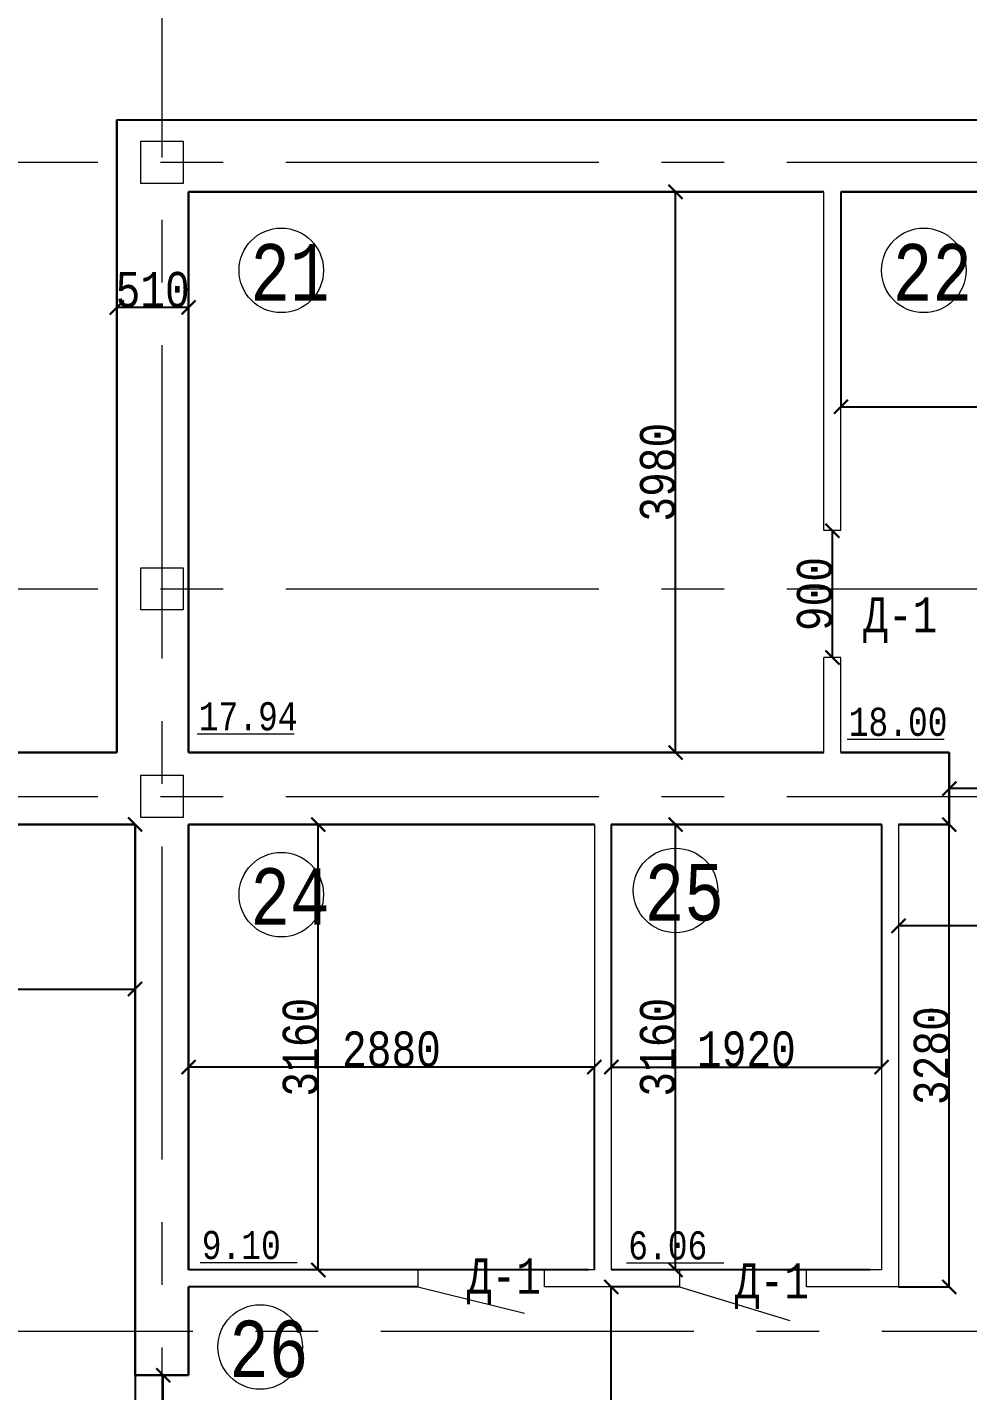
# Model space of a CAD drawing. Header units: millimetres. Extents: x -689206 to 4969298, y -1019800 to 703299.
# Drawn here: x 312381 to 319056, y -623094 to -613418 of the extents above; entities that cross this region are included whole.
import ezdxf

# ---------------------------------------------------------------- set-up
doc = ezdxf.new("R2010")
doc.units = ezdxf.units.MM
doc.linetypes.add('JIS_02_4.0', pattern=[5.5, 4, -1.5])
doc.linetypes.add('осеваяX2', pattern=[101.6, 63.5, -12.7, 12.7, -12.7])
for name, color, linetype, lineweight in [('несущие', 7, 'Continuous', 30), ('РАЗМЕРЫ', 7, 'Continuous', 9), ('сваи', 7, 'JIS_02_4.0', 30), ('стены', 7, 'Continuous', 20)]:
    doc.layers.add(name, color=color, linetype=linetype, lineweight=lineweight)
doc.layers.add('четотам', color=7, linetype='Continuous')
doc.styles.add('Аннотативный', font='isocteur.ttf', dxfattribs={"width": 0.7, "height": 250})
doc.dimstyles.new('Аннотативный', dxfattribs={"dimscale": 0, "dimtxt": 250, "dimasz": 100, "dimexe": 1.25, "dimexo": 0.625, "dimtad": 1, "dimdec": 0, "dimtxsty": 'Аннотативный', "dimblk": 'ARCHTICK', "dimcen": 2.5, "dimadec": 0, "dimazin": 0, "dimtfac": 1, "dimtdec": 0, "dimtmove": 0, "dimatfit": 3, "dimfxl": 1, "dimarcsym": 0})

# ---------------------------------------------------------------- blocks, each defined once
blk = doc.blocks.new('_ArchTick')
at = {"color": 0, "linetype": 'ByBlock', "const_width": 0.15}
blk.add_lwpolyline([(-0.5, -0.5), (0.5, 0.5)], dxfattribs=at)
blk = doc.blocks.new('*D4760')
at = {"layer": 'Defpoints', "color": 0, "lineweight": 5, "transparency": 16777216}
for p in [(313526.3, -620796.5), (313526.3, -622236.5), (316406.3, -622236.5)]:
    blk.add_point(p, dxfattribs=at)
at = {"layer": 'стены', "color": 0, "lineweight": -2, "transparency": 16777216}
for p, q in [((313526.3, -622235.8), (313526.3, -620795.2)), ((316406.3, -620796.5), (313526.3, -620796.5)), ((316406.3, -622235.8), (316406.3, -620795.2))]:
    blk.add_line(p, q, dxfattribs=at)
at = {"layer": 'стены', "color": 0, "lineweight": -2, "transparency": 16777216, "xscale": 100, "yscale": 100, "zscale": 100, "rotation": 180}
blk.add_blockref('_ArchTick', (313526.3, -620796.5), dxfattribs=at)
at = {"layer": 'стены', "color": 0, "lineweight": -2, "transparency": 16777216, "xscale": 100, "yscale": 100, "zscale": 100}
blk.add_blockref('_ArchTick', (316406.3, -620796.5), dxfattribs=at)
at = {"layer": 'стены', "color": 0, "lineweight": 5, "transparency": 16777216, "insert": (314966.3, -620670.8), "char_height": 250, "attachment_point": 5, "style": 'Аннотативный'}
blk.add_mtext('2880', dxfattribs=at)
blk = doc.blocks.new('*D4768')
at = {"layer": 'Defpoints', "color": 0, "lineweight": 5, "transparency": 16777216}
for p in [(316526.3, -622356.5), (316526.3, -622356.5), (316543.2, -627083.6)]:
    blk.add_point(p, dxfattribs=at)
at = {"layer": 'стены', "color": 0, "lineweight": -2, "transparency": 16777216}
for p, q in [((316526.3, -627083.6), (316526.3, -622356.5)), ((316526.9, -622356.5), (316527.5, -622356.5)), ((316542.6, -627083.6), (316525, -627083.6))]:
    blk.add_line(p, q, dxfattribs=at)
at = {"layer": 'стены', "color": 0, "lineweight": -2, "transparency": 16777216, "xscale": 100, "yscale": 100, "zscale": 100}
for p, rotation in [((316526.3, -622356.5), 90), ((316526.3, -627083.6), 270)]:
    blk.add_blockref('_ArchTick', p, dxfattribs=dict(at, rotation=rotation))
at = {"layer": 'стены', "color": 0, "lineweight": 5, "transparency": 16777216, "insert": (316400.7, -624720), "char_height": 250, "attachment_point": 5, "rotation": 90, "style": 'Аннотативный'}
blk.add_mtext('4730', dxfattribs=at)
blk = doc.blocks.new('*D4770')
at = {"layer": 'Defpoints', "color": 0, "lineweight": 5, "transparency": 16777216}
for p in [(313336.3, -622983.7), (313346.1, -622983.7), (313336.3, -623883.7)]:
    blk.add_point(p, dxfattribs=at)
at = {"layer": 'стены', "color": 0, "lineweight": -2, "transparency": 16777216}
for p, q in [((313336.9, -622983.7), (313347.4, -622983.7)), ((313346.1, -623883.7), (313346.1, -622983.7)), ((313336.9, -623883.7), (313347.4, -623883.7))]:
    blk.add_line(p, q, dxfattribs=at)
at = {"layer": 'стены', "color": 0, "lineweight": -2, "transparency": 16777216, "xscale": 100, "yscale": 100, "zscale": 100}
for p, rotation in [((313346.1, -622983.7), 90), ((313346.1, -623883.7), 270)]:
    blk.add_blockref('_ArchTick', p, dxfattribs=dict(at, rotation=rotation))
at = {"layer": 'стены', "color": 0, "lineweight": 5, "transparency": 16777216, "insert": (313220.5, -623433.7), "char_height": 250, "attachment_point": 5, "rotation": 90, "style": 'Аннотативный'}
blk.add_mtext('900', dxfattribs=at)
blk = doc.blocks.new('*D4771')
at = {"layer": 'Defpoints', "color": 0, "lineweight": 5, "transparency": 16777216}
for p in [(313016.3, -615406.6), (313016.3, -615406.6), (313526.3, -615406.6)]:
    blk.add_point(p, dxfattribs=at)
at = {"layer": 'стены', "color": 0, "lineweight": -2, "transparency": 16777216}
for p, q in [((313016.3, -615406), (313016.3, -615405.4)), ((313526.3, -615406.6), (313016.3, -615406.6)), ((313526.3, -615406), (313526.3, -615405.4))]:
    blk.add_line(p, q, dxfattribs=at)
at = {"layer": 'стены', "color": 0, "lineweight": -2, "transparency": 16777216, "xscale": 100, "yscale": 100, "zscale": 100, "rotation": 180}
blk.add_blockref('_ArchTick', (313016.3, -615406.6), dxfattribs=at)
at = {"layer": 'стены', "color": 0, "lineweight": -2, "transparency": 16777216, "xscale": 100, "yscale": 100, "zscale": 100}
blk.add_blockref('_ArchTick', (313526.3, -615406.6), dxfattribs=at)
at = {"layer": 'стены', "color": 0, "lineweight": 25, "transparency": 16777216, "insert": (313271.3, -615281), "char_height": 250, "attachment_point": 5, "style": 'Аннотативный'}
blk.add_mtext('510', dxfattribs=at)
blk = doc.blocks.new('*D4777')
at = {"layer": 'Defpoints', "color": 0, "linetype": 'ByBlock', "lineweight": 5, "transparency": 16777216}
for p in [(313146.3, -619075.7), (313146.3, -633830.8), (313146.3, -633830.8)]:
    blk.add_point(p, dxfattribs=at)
at = {"layer": 'РАЗМЕРЫ', "color": 0, "linetype": 'ByBlock', "lineweight": -2, "transparency": 16777216}
for p, q in [((313146.3, -619075.7), (313146.3, -633830.8)), ((313146.9, -619075.7), (313147.5, -619075.7)), ((313146.9, -633830.8), (313147.5, -633830.8))]:
    blk.add_line(p, q, dxfattribs=at)
at = {"layer": 'РАЗМЕРЫ', "color": 0, "linetype": 'ByBlock', "lineweight": -2, "transparency": 16777216, "xscale": 100, "yscale": 100, "zscale": 100}
for p, rotation in [((313146.3, -619075.7), 90), ((313146.3, -633830.8), 270)]:
    blk.add_blockref('_ArchTick', p, dxfattribs=dict(at, rotation=rotation))
at = {"layer": 'РАЗМЕРЫ', "color": 0, "linetype": 'ByBlock', "lineweight": 5, "transparency": 16777216, "insert": (313020.7, -626453.2), "char_height": 250, "attachment_point": 5, "rotation": 90, "style": 'Аннотативный'}
blk.add_mtext('14760', dxfattribs=at)
blk = doc.blocks.new('*D4773')
at = {"layer": 'Defpoints', "color": 0, "linetype": 'ByBlock', "lineweight": 5, "transparency": 16777216}
for p in [(316982.7, -614585.7), (318036.2, -614585.7), (318036.2, -618565.7)]:
    blk.add_point(p, dxfattribs=at)
at = {"layer": 'РАЗМЕРЫ', "color": 0, "linetype": 'ByBlock', "lineweight": -2, "transparency": 16777216}
for p, q in [((318035.6, -614585.7), (316981.4, -614585.7)), ((316982.7, -618565.7), (316982.7, -614585.7)), ((318035.6, -618565.7), (316981.4, -618565.7))]:
    blk.add_line(p, q, dxfattribs=at)
at = {"layer": 'РАЗМЕРЫ', "color": 0, "linetype": 'ByBlock', "lineweight": -2, "transparency": 16777216, "xscale": 100, "yscale": 100, "zscale": 100}
for p, rotation in [((316982.7, -614585.7), 90), ((316982.7, -618565.7), 270)]:
    blk.add_blockref('_ArchTick', p, dxfattribs=dict(at, rotation=rotation))
at = {"layer": 'РАЗМЕРЫ', "color": 0, "linetype": 'ByBlock', "lineweight": 9, "transparency": 16777216, "insert": (316857, -616575.7), "char_height": 250, "attachment_point": 5, "rotation": 90, "style": 'Аннотативный'}
blk.add_mtext('3980', dxfattribs=at)
blk = doc.blocks.new('*D4774')
at = {"layer": 'Defpoints', "color": 0, "linetype": 'ByBlock', "lineweight": 5, "transparency": 16777216}
for p in [(318156.2, -614585.7), (322679.2, -614585.7), (322679.2, -616110.8)]:
    blk.add_point(p, dxfattribs=at)
at = {"layer": 'РАЗМЕРЫ', "color": 0, "linetype": 'ByBlock', "lineweight": -2, "transparency": 16777216}
for p, q in [((318156.2, -614586.3), (318156.2, -616112.1)), ((322679.2, -614586.3), (322679.2, -616112.1)), ((318156.2, -616110.8), (322679.2, -616110.8))]:
    blk.add_line(p, q, dxfattribs=at)
at = {"layer": 'РАЗМЕРЫ', "color": 0, "linetype": 'ByBlock', "lineweight": -2, "transparency": 16777216, "xscale": 100, "yscale": 100, "zscale": 100, "rotation": 180}
blk.add_blockref('_ArchTick', (318156.2, -616110.8), dxfattribs=at)
at = {"layer": 'РАЗМЕРЫ', "color": 0, "linetype": 'ByBlock', "lineweight": -2, "transparency": 16777216, "xscale": 100, "yscale": 100, "zscale": 100}
blk.add_blockref('_ArchTick', (322679.2, -616110.8), dxfattribs=at)
at = {"layer": 'РАЗМЕРЫ', "color": 0, "linetype": 'ByBlock', "lineweight": 5, "transparency": 16777216, "insert": (320417.7, -615985.2), "char_height": 250, "attachment_point": 5, "style": 'Аннотативный'}
blk.add_mtext('4520', dxfattribs=at)
blk = doc.blocks.new('*D4781')
at = {"layer": 'Defpoints', "color": 0, "linetype": 'ByBlock', "lineweight": 5, "transparency": 16777216}
for p in [(318925.6, -618820.7), (318925.6, -618875.7), (319825.6, -618875.7)]:
    blk.add_point(p, dxfattribs=at)
at = {"layer": 'РАЗМЕРЫ', "color": 0, "linetype": 'ByBlock', "lineweight": -2, "transparency": 16777216}
for p, q in [((318925.6, -618875), (318925.6, -618819.4)), ((319825.6, -618820.7), (318925.6, -618820.7)), ((319825.6, -618875), (319825.6, -618819.4))]:
    blk.add_line(p, q, dxfattribs=at)
at = {"layer": 'РАЗМЕРЫ', "color": 0, "linetype": 'ByBlock', "lineweight": -2, "transparency": 16777216, "xscale": 100, "yscale": 100, "zscale": 100, "rotation": 180}
blk.add_blockref('_ArchTick', (318925.6, -618820.7), dxfattribs=at)
at = {"layer": 'РАЗМЕРЫ', "color": 0, "linetype": 'ByBlock', "lineweight": -2, "transparency": 16777216, "xscale": 100, "yscale": 100, "zscale": 100}
blk.add_blockref('_ArchTick', (319825.6, -618820.7), dxfattribs=at)
at = {"layer": 'РАЗМЕРЫ', "color": 0, "linetype": 'ByBlock', "lineweight": 5, "transparency": 16777216, "insert": (319375.6, -618695), "char_height": 250, "attachment_point": 5, "style": 'Аннотативный'}
blk.add_mtext('900', dxfattribs=at)
blk = doc.blocks.new('*D4785')
at = {"layer": 'Defpoints', "color": 0, "linetype": 'ByBlock', "lineweight": 5, "transparency": 16777216}
for p in [(318564.9, -619794.2), (318564.9, -619794.2), (324241.9, -619794.2)]:
    blk.add_point(p, dxfattribs=at)
at = {"layer": 'РАЗМЕРЫ', "color": 0, "linetype": 'ByBlock', "lineweight": -2, "transparency": 16777216}
for p, q in [((318564.9, -619793.6), (318564.9, -619793)), ((324241.9, -619794.2), (318564.9, -619794.2)), ((324241.9, -619794.9), (324241.9, -619795.5))]:
    blk.add_line(p, q, dxfattribs=at)
at = {"layer": 'РАЗМЕРЫ', "color": 0, "linetype": 'ByBlock', "lineweight": -2, "transparency": 16777216, "xscale": 100, "yscale": 100, "zscale": 100, "rotation": 180}
blk.add_blockref('_ArchTick', (318564.9, -619794.2), dxfattribs=at)
at = {"layer": 'РАЗМЕРЫ', "color": 0, "linetype": 'ByBlock', "lineweight": -2, "transparency": 16777216, "xscale": 100, "yscale": 100, "zscale": 100}
blk.add_blockref('_ArchTick', (324241.9, -619794.2), dxfattribs=at)
at = {"layer": 'РАЗМЕРЫ', "color": 0, "linetype": 'ByBlock', "lineweight": 5, "transparency": 16777216, "insert": (321403.4, -619668.6), "char_height": 250, "attachment_point": 5, "style": 'Аннотативный'}
blk.add_mtext('5680', dxfattribs=at)
blk = doc.blocks.new('*D4787')
at = {"layer": 'Defpoints', "color": 0, "linetype": 'ByBlock', "lineweight": 5, "transparency": 16777216}
for p in [(318564.9, -619075.7), (318925.6, -619075.7), (318564.9, -622356.4)]:
    blk.add_point(p, dxfattribs=at)
at = {"layer": 'РАЗМЕРЫ', "color": 0, "linetype": 'ByBlock', "lineweight": -2, "transparency": 16777216}
for p, q in [((318565.5, -619075.7), (318926.9, -619075.7)), ((318925.6, -622356.4), (318925.6, -619075.7)), ((318565.5, -622356.4), (318926.9, -622356.4))]:
    blk.add_line(p, q, dxfattribs=at)
at = {"layer": 'РАЗМЕРЫ', "color": 0, "linetype": 'ByBlock', "lineweight": -2, "transparency": 16777216, "xscale": 100, "yscale": 100, "zscale": 100}
for p, rotation in [((318925.6, -619075.7), 90), ((318925.6, -622356.4), 270)]:
    blk.add_blockref('_ArchTick', p, dxfattribs=dict(at, rotation=rotation))
at = {"layer": 'РАЗМЕРЫ', "color": 0, "linetype": 'ByBlock', "lineweight": 5, "transparency": 16777216, "insert": (318800, -620716.1), "char_height": 250, "attachment_point": 5, "rotation": 90, "style": 'Аннотативный'}
blk.add_mtext('3280', dxfattribs=at)
blk = doc.blocks.new('*D4788')
at = {"layer": 'Defpoints', "color": 0, "linetype": 'ByBlock', "lineweight": 5, "transparency": 16777216}
for p in [(316526.3, -619075.7), (318444.9, -619075.7), (318444.9, -620796.5)]:
    blk.add_point(p, dxfattribs=at)
at = {"layer": 'РАЗМЕРЫ', "color": 0, "linetype": 'ByBlock', "lineweight": -2, "transparency": 16777216}
for p, q in [((316526.3, -619076.3), (316526.3, -620797.7)), ((318444.9, -619076.3), (318444.9, -620797.7)), ((316526.3, -620796.5), (318444.9, -620796.5))]:
    blk.add_line(p, q, dxfattribs=at)
at = {"layer": 'РАЗМЕРЫ', "color": 0, "linetype": 'ByBlock', "lineweight": -2, "transparency": 16777216, "xscale": 100, "yscale": 100, "zscale": 100, "rotation": 180}
blk.add_blockref('_ArchTick', (316526.3, -620796.5), dxfattribs=at)
at = {"layer": 'РАЗМЕРЫ', "color": 0, "linetype": 'ByBlock', "lineweight": -2, "transparency": 16777216, "xscale": 100, "yscale": 100, "zscale": 100}
blk.add_blockref('_ArchTick', (318444.9, -620796.5), dxfattribs=at)
at = {"layer": 'РАЗМЕРЫ', "color": 0, "linetype": 'ByBlock', "lineweight": 5, "transparency": 16777216, "insert": (317485.6, -620670.8), "char_height": 250, "attachment_point": 5, "style": 'Аннотативный'}
blk.add_mtext('1920', dxfattribs=at)
blk = doc.blocks.new('*D4789')
at = {"layer": 'Defpoints', "color": 0, "linetype": 'ByBlock', "lineweight": 5, "transparency": 16777216}
for p in [(316982.7, -619075.7), (318444.9, -619075.7), (318364.2, -622236.4)]:
    blk.add_point(p, dxfattribs=at)
at = {"layer": 'РАЗМЕРЫ', "color": 0, "linetype": 'ByBlock', "lineweight": -2, "transparency": 16777216}
for p, q in [((318444.3, -619075.7), (316981.4, -619075.7)), ((316982.7, -622236.4), (316982.7, -619075.7)), ((318363.6, -622236.4), (316981.4, -622236.4))]:
    blk.add_line(p, q, dxfattribs=at)
at = {"layer": 'РАЗМЕРЫ', "color": 0, "linetype": 'ByBlock', "lineweight": -2, "transparency": 16777216, "xscale": 100, "yscale": 100, "zscale": 100}
for p, rotation in [((316982.7, -619075.7), 90), ((316982.7, -622236.4), 270)]:
    blk.add_blockref('_ArchTick', p, dxfattribs=dict(at, rotation=rotation))
at = {"layer": 'РАЗМЕРЫ', "color": 0, "linetype": 'ByBlock', "lineweight": 5, "transparency": 16777216, "insert": (316857, -620656.1), "char_height": 250, "attachment_point": 5, "rotation": 90, "style": 'Аннотативный'}
blk.add_mtext('3160', dxfattribs=at)
blk = doc.blocks.new('*D4790')
at = {"layer": 'Defpoints', "color": 0, "linetype": 'ByBlock', "lineweight": 5, "transparency": 16777216}
for p in [(314447.1, -619075.7), (316406.3, -619075.7), (316364.2, -622236.5)]:
    blk.add_point(p, dxfattribs=at)
at = {"layer": 'РАЗМЕРЫ', "color": 0, "linetype": 'ByBlock', "lineweight": -2, "transparency": 16777216}
for p, q in [((316405.7, -619075.7), (314445.9, -619075.7)), ((314447.1, -622236.5), (314447.1, -619075.7)), ((316363.6, -622236.5), (314445.9, -622236.5))]:
    blk.add_line(p, q, dxfattribs=at)
at = {"layer": 'РАЗМЕРЫ', "color": 0, "linetype": 'ByBlock', "lineweight": -2, "transparency": 16777216, "xscale": 100, "yscale": 100, "zscale": 100}
for p, rotation in [((314447.1, -619075.7), 90), ((314447.1, -622236.5), 270)]:
    blk.add_blockref('_ArchTick', p, dxfattribs=dict(at, rotation=rotation))
at = {"layer": 'РАЗМЕРЫ', "color": 0, "linetype": 'ByBlock', "lineweight": 5, "transparency": 16777216, "insert": (314321.5, -620656.1), "char_height": 250, "attachment_point": 5, "rotation": 90, "style": 'Аннотативный'}
blk.add_mtext('3160', dxfattribs=at)
blk = doc.blocks.new('*D4794')
at = {"layer": 'Defpoints', "color": 0, "lineweight": 5, "ltscale": 150, "transparency": 16777216}
for p in [(309545.9, -619075.7), (313146.3, -619075.7), (313146.3, -620243.3)]:
    blk.add_point(p, dxfattribs=at)
at = {"layer": 'РАЗМЕРЫ', "color": 0, "lineweight": -2, "ltscale": 150, "transparency": 16777216}
for p, q in [((309545.9, -619076.3), (309545.9, -620244.6)), ((313146.3, -619076.3), (313146.3, -620244.6)), ((309545.9, -620243.3), (313146.3, -620243.3))]:
    blk.add_line(p, q, dxfattribs=at)
at = {"layer": 'РАЗМЕРЫ', "color": 0, "lineweight": -2, "ltscale": 150, "transparency": 16777216, "xscale": 100, "yscale": 100, "zscale": 100, "rotation": 180}
blk.add_blockref('_ArchTick', (309545.9, -620243.3), dxfattribs=at)
at = {"layer": 'РАЗМЕРЫ', "color": 0, "lineweight": -2, "ltscale": 150, "transparency": 16777216, "xscale": 100, "yscale": 100, "zscale": 100}
blk.add_blockref('_ArchTick', (313146.3, -620243.3), dxfattribs=at)
at = {"layer": 'РАЗМЕРЫ', "color": 0, "lineweight": 5, "ltscale": 150, "transparency": 16777216, "insert": (311346.1, -620117.7), "char_height": 250, "attachment_point": 5, "style": 'Аннотативный'}
blk.add_mtext('3600', dxfattribs=at)
blk = doc.blocks.new('*D4795')
at = {"layer": 'Defpoints', "color": 0, "linetype": 'ByBlock', "lineweight": 5, "ltscale": 35, "transparency": 16777216}
for p in [(318096.2, -616990.3), (318096.2, -616990.3), (318096.2, -617890.3)]:
    blk.add_point(p, dxfattribs=at)
at = {"layer": 'сваи', "color": 0, "linetype": 'ByBlock', "lineweight": -2, "ltscale": 35, "transparency": 16777216}
for p, q in [((318096.2, -617890.3), (318096.2, -616990.3)), ((318096.8, -616990.3), (318097.4, -616990.3)), ((318096.8, -617890.3), (318097.4, -617890.3))]:
    blk.add_line(p, q, dxfattribs=at)
at = {"layer": 'сваи', "color": 0, "linetype": 'ByBlock', "lineweight": -2, "ltscale": 35, "transparency": 16777216, "xscale": 100, "yscale": 100, "zscale": 100}
for p, rotation in [((318096.2, -616990.3), 90), ((318096.2, -617890.3), 270)]:
    blk.add_blockref('_ArchTick', p, dxfattribs=dict(at, rotation=rotation))
at = {"layer": 'сваи', "color": 0, "linetype": 'ByBlock', "lineweight": 5, "ltscale": 35, "transparency": 16777216, "insert": (317970.6, -617440.3), "char_height": 250, "attachment_point": 5, "rotation": 90, "style": 'Аннотативный'}
blk.add_mtext('900', dxfattribs=at)

msp = doc.modelspace()

# ---------------------------------------------------------------- linework, layer by layer
at = {"layer": 'несущие', "color": 0}
for p, q in [((313016.3, -614075.7), (313016.3, -614585.7)), ((319844.2, -614075.7), (313016.3, -614077.7)), ((313016.3, -614896.6), (313016.3, -614375.7)), ((313526.3, -614585.7), (318036.2, -614585.7)), ((318156.2, -614585.7), (319784.2, -614585.7)), ((313016.4, -618565.7), (309342.4, -618565.7)), ((318036.2, -618565.7), (313526.3, -618565.7)), ((318925.6, -618565.7), (318156.2, -618565.7)), ((318925.6, -619075.7), (318925.6, -618565.7)), ((313146.3, -619075.7), (309545.9, -619075.7)), ((313146.3, -619356.5), (313146.3, -619075.7)), ((316406.3, -619075.7), (313526.3, -619075.7)), ((318444.9, -619075.7), (316526.3, -619075.7)), ((318925.6, -619075.7), (318564.9, -619075.7))]:
    msp.add_line(p, q, dxfattribs=at)
at = {"layer": 'РАЗМЕРЫ'}
for p, q in [((313586.8, -618431.4), (314276.1, -618431.4)), ((318199.7, -618470.6), (318889, -618470.6)), ((313608, -622183.7), (314297.3, -622183.7)), ((316635.1, -622186.4), (317324.3, -622186.4))]:
    msp.add_line(p, q, dxfattribs=at)
at = {"layer": 'РАЗМЕРЫ', "linetype": 'осеваяX2', "lineweight": 5, "ltscale": 35}
msp.add_line((331337, -622673.6), (299991.5, -622673.6), dxfattribs=at)
at = {"layer": 'сваи', "linetype": 'ByBlock', "lineweight": 13, "ltscale": 35}
for p, q in [((318156.2, -616990.3), (318036.2, -616990.3)), ((318156.2, -617890.3), (318036.2, -617890.3))]:
    msp.add_line(p, q, dxfattribs=at)
at = {"layer": 'стены', "linetype": 'осеваяX2', "lineweight": 5, "ltscale": 35}
for p, q in [((313337, -605006.7), (313337, -654848)), ((299991.5, -614375.7), (331337, -614375.7)), ((299991.5, -617403.1), (331337, -617403.1)), ((299991.5, -618875.7), (331337, -618875.7))]:
    msp.add_line(p, q, dxfattribs=at)
at = {"layer": 'стены', "lineweight": 30}
for p, q in [((313526.3, -618565.7), (313526.3, -614585.7)), ((313016.3, -614896.6), (313016.3, -617093.6)), ((313526.3, -615406.6), (313526.3, -618565.7)), ((313016.3, -617093.6), (313016.4, -618565.7)), ((313526.3, -622236.5), (313526.3, -619075.7)), ((313146.3, -622983.7), (313146.3, -619356.5)), ((313526.3, -622356.5), (313526.3, -622983.7)), ((313526.3, -622983.7), (313146.3, -622983.7))]:
    msp.add_line(p, q, dxfattribs=at)
at = {"layer": 'стены', "lineweight": 13}
for p, q in [((318036.2, -616990.3), (318036.2, -614585.7)), ((318156.2, -616990.3), (318156.2, -614585.7)), ((318036.2, -618565.7), (318036.2, -617890.3)), ((318156.2, -618565.7), (318156.2, -617890.3)), ((316406.3, -619075.7), (316406.3, -622236.5)), ((316526.3, -619075.7), (316526.3, -622236.5)), ((318444.9, -619075.7), (318444.9, -622236.4)), ((318564.9, -619075.7), (318564.9, -622356.4)), ((315153.1, -622236.5), (315153.1, -622356.5)), ((316406.3, -622236.5), (316053.1, -622236.5)), ((316053.1, -622356.5), (316053.1, -622236.5)), ((317011.8, -622236.4), (317011.8, -622356.4)), ((318444.9, -622236.4), (317911.8, -622236.4)), ((317911.8, -622356.4), (317911.8, -622236.4)), ((316526.3, -622356.5), (316053.1, -622356.5)), ((318564.9, -622356.4), (317911.8, -622356.4))]:
    msp.add_line(p, q, dxfattribs=at)
at = {"layer": 'стены', "lineweight": 25}
for p, q in [((315153.1, -622236.5), (313526.3, -622236.5)), ((317011.8, -622236.4), (316526.3, -622236.5)), ((315153.1, -622356.5), (313526.3, -622356.5)), ((317011.8, -622356.4), (316526.3, -622356.5))]:
    msp.add_line(p, q, dxfattribs=at)
at = {"layer": 'стены', "lineweight": 9}
for p, q in [((315153.1, -622356.5), (315909.7, -622543.5)), ((317011.8, -622356.4), (317794.2, -622596))]:
    msp.add_line(p, q, dxfattribs=at)
at = {"layer": 'стены', "lineweight": 20}
for points in [[(313187, -614225.7), (313487, -614225.7), (313487, -614525.7), (313187, -614525.7)], [(313187, -617253.1), (313487, -617253.1), (313487, -617553.1), (313187, -617553.1)], [(313187, -618725.7), (313487, -618725.7), (313487, -619025.7), (313187, -619025.7)]]:
    msp.add_lwpolyline(points, close=True, dxfattribs=at)
at = {"layer": 'четотам', "lineweight": 13}
for centre in [(314184.2, -615143.3), (318744.2, -615143.3), (314184.2, -619573.3), (316982.7, -619543.3), (314034.2, -622783.3)]:
    msp.add_circle(centre, 300, dxfattribs=at)

# ---------------------------------------------------------------- texts
at = {"layer": 'РАЗМЕРЫ', "lineweight": 13, "ltscale": 150, "char_height": 401.1, "width": 1460, "attachment_point": 1, "style": 'Аннотативный'}
for s, insert in [('21', (313964.5, -614956.1)), ('22', (318524.5, -614956.1)), ('24', (313964.5, -619386.1)), ('25', (316762.9, -619356.1)), ('26', (313814.5, -622596.1))]:
    msp.add_mtext(s, dxfattribs=dict(at, insert=insert))
at = {"layer": 'РАЗМЕРЫ', "lineweight": 20, "ltscale": 150, "char_height": 250, "width": 922.913, "attachment_point": 1, "style": 'Аннотативный'}
for insert in [(318314.2, -617462.8), (315500.9, -622155), (317403, -622188.7)]:
    msp.add_mtext('Д-1', dxfattribs=dict(at, insert=insert))
at = {"layer": 'РАЗМЕРЫ', "char_height": 200, "width": 656.117, "attachment_point": 1, "style": 'Аннотативный'}
for s, insert in [('17.94', (313598.5, -618207.4)), ('18.00', (318211.4, -618246.5)), ('9.10', (313619.7, -621959.6)), ('6.06', (316646.8, -621962.3))]:
    msp.add_mtext(s, dxfattribs=dict(at, insert=insert))

# ---------------------------------------------------------------- dimensions: what is measured, and where the dimension line sits
at = {"layer": 'РАЗМЕРЫ', "linetype": 'ByBlock', "lineweight": 9}
dim = msp.add_linear_dim(base=(316982.7, -614585.7), p1=(318036.2, -618565.7), p2=(318036.2, -614585.7), angle=90, dimstyle='Аннотативный', dxfattribs=at)
dim.commit()
dim.dimension.update_dxf_attribs({"geometry": '*D4773', "text_midpoint": (316857, -616575.7)})
at = {"layer": 'РАЗМЕРЫ', "linetype": 'ByBlock', "lineweight": 5}
for base, p1, p2, text, picture, middle in [((322679.2, -616110.8), (318156.2, -614585.7), (322679.2, -614585.7), '4520', '*D4774', (320417.7, -615985.2)), ((318444.9, -620796.5), (316526.3, -619075.7), (318444.9, -619075.7), '1920', '*D4788', (317485.6, -620670.8)), ((318564.9, -619794.2), (324241.9, -619794.2), (318564.9, -619794.2), '5680', '*D4785', (321403.4, -619668.6))]:
    dim = msp.add_linear_dim(base=base, p1=p1, p2=p2, text=text, dimstyle='Аннотативный', dxfattribs=at)
    dim.commit()
    dim.dimension.update_dxf_attribs({"geometry": picture, "text_midpoint": middle})
dim = msp.add_linear_dim(base=(318925.6, -618820.7), p1=(319825.6, -618875.7), p2=(318925.6, -618875.7), dimstyle='Аннотативный', dxfattribs=at)
dim.commit()
dim.dimension.update_dxf_attribs({"geometry": '*D4781', "text_midpoint": (319375.6, -618695)})
at = {"layer": 'РАЗМЕРЫ', "color": 18, "linetype": 'ByBlock', "lineweight": 5, "true_color": 0x000000}
dim = msp.add_linear_dim(base=(313146.3, -633830.8), p1=(313146.3, -619075.7), p2=(313146.3, -633830.8), angle=90, text='14760', dimstyle='Аннотативный', dxfattribs=at)
dim.commit()
dim.dimension.update_dxf_attribs({"geometry": '*D4777', "text_midpoint": (313020.7, -626453.2)})
at = {"layer": 'РАЗМЕРЫ', "linetype": 'ByBlock', "lineweight": 5}
for base, p1, p2, text, picture, middle in [((314447.1, -619075.7), (316364.2, -622236.5), (316406.3, -619075.7), '3160', '*D4790', (314321.5, -620656.1)), ((316982.7, -619075.7), (318364.2, -622236.4), (318444.9, -619075.7), '3160', '*D4789', (316857, -620656.1)), ((318925.6, -619075.7), (318564.9, -622356.4), (318564.9, -619075.7), '3280', '*D4787', (318800, -620716.1))]:
    dim = msp.add_linear_dim(base=base, p1=p1, p2=p2, angle=90, text=text, dimstyle='Аннотативный', dxfattribs=at)
    dim.commit()
    dim.dimension.update_dxf_attribs({"geometry": picture, "text_midpoint": middle})
at = {"layer": 'РАЗМЕРЫ', "lineweight": 5, "ltscale": 150}
dim = msp.add_linear_dim(base=(313146.3, -620243.3), p1=(309545.9, -619075.7), p2=(313146.3, -619075.7), dimstyle='Аннотативный', dxfattribs=at)
dim.commit()
dim.dimension.update_dxf_attribs({"geometry": '*D4794', "text_midpoint": (311346.1, -620117.7)})
at = {"layer": 'сваи', "linetype": 'ByBlock', "lineweight": 5, "ltscale": 35}
dim = msp.add_linear_dim(base=(318096.2, -616990.3), p1=(318096.2, -617890.3), p2=(318096.2, -616990.3), angle=90, dimstyle='Аннотативный', dxfattribs=at)
dim.commit()
dim.dimension.update_dxf_attribs({"geometry": '*D4795', "text_midpoint": (317970.6, -617440.3)})
at = {"layer": 'стены', "lineweight": 25}
dim = msp.add_linear_dim(base=(313016.3, -615406.6), p1=(313526.3, -615406.6), p2=(313016.3, -615406.6), dimstyle='Аннотативный', dxfattribs=at)
dim.commit()
dim.dimension.update_dxf_attribs({"geometry": '*D4771', "text_midpoint": (313271.3, -615281)})
at = {"layer": 'стены', "lineweight": 5}
dim = msp.add_linear_dim(base=(313526.3, -620796.5), p1=(316406.3, -622236.5), p2=(313526.3, -622236.5), dimstyle='Аннотативный', dxfattribs=at)
dim.commit()
dim.dimension.update_dxf_attribs({"geometry": '*D4760', "text_midpoint": (314966.3, -620670.8)})
dim = msp.add_linear_dim(base=(316526.3, -622356.5), p1=(316543.2, -627083.6), p2=(316526.3, -622356.5), angle=90, text='4730', dimstyle='Аннотативный', dxfattribs=at)
dim.commit()
dim.dimension.update_dxf_attribs({"geometry": '*D4768', "text_midpoint": (316400.7, -624720)})
dim = msp.add_linear_dim(base=(313346.1, -622983.7), p1=(313336.3, -623883.7), p2=(313336.3, -622983.7), angle=90, dimstyle='Аннотативный', dxfattribs=at)
dim.commit()
dim.dimension.update_dxf_attribs({"geometry": '*D4770', "text_midpoint": (313220.5, -623433.7)})

doc.saveas('drawing.dxf')
